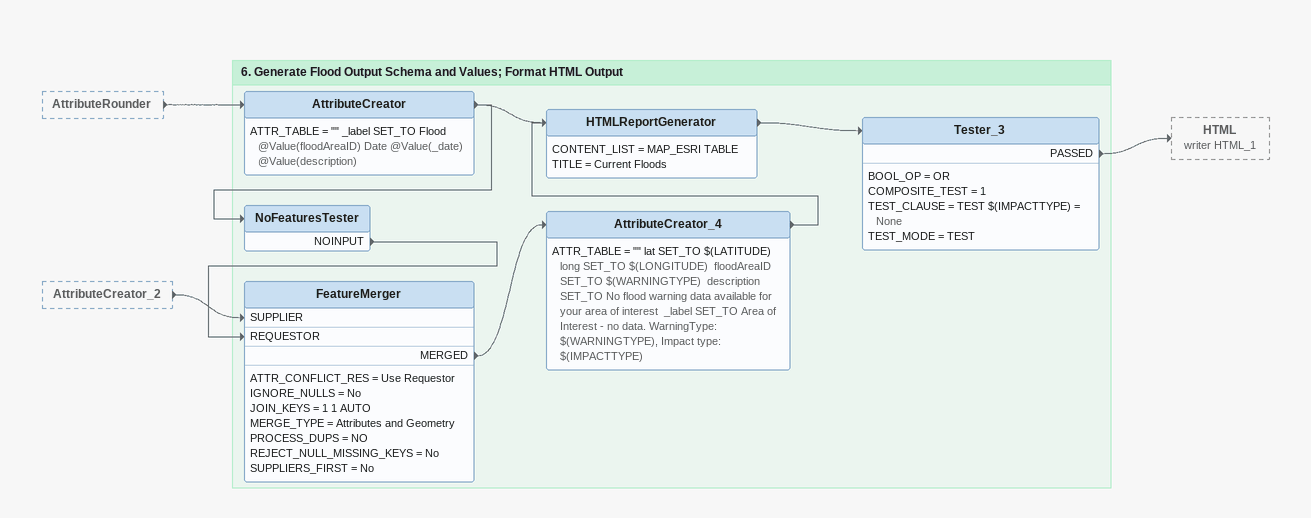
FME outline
AttributeRounder [outside]
    -> AttributeCreator
AttributeCreator_2 [outside]
    -> FeatureMerger [SUPPLIER]

Bookmark: 6. Generate Flood Output Schema and Values; Format HTML Output
AttributeCreator
    ATTR_TABLE = "" _label SET_TO Flood @Value(floodAreaID) Date @Value(_date) @Value(description)
    -> HTMLReportGenerator
    -> NoFeaturesTester
NoFeaturesTester
    NOINPUT -> FeatureMerger [REQUESTOR]
FeatureMerger
    ATTR_CONFLICT_RES = Use Requestor
    IGNORE_NULLS = No
    JOIN_KEYS = 1 1 AUTO
    MERGE_TYPE = Attributes and Geometry
    PROCESS_DUPS = NO
    REJECT_NULL_MISSING_KEYS = No
    SUPPLIERS_FIRST = No
    MERGED -> AttributeCreator_4
AttributeCreator_4
    ATTR_TABLE = "" lat SET_TO $(LATITUDE)  long SET_TO $(LONGITUDE)  floodAreaID SET_TO $(WARNINGTYPE)  description SET_TO No flood warning data available for your area of interest  _label SET_TO Area of Interest - no data. WarningType: $(WARNINGTYPE), Impact type: $(IMPACTTYPE)
    -> HTMLReportGenerator
HTMLReportGenerator
    CONTENT_LIST = MAP_ESRI TABLE
    TITLE = Current Floods
    -> Tester_3
Tester_3
    BOOL_OP = OR
    COMPOSITE_TEST = 1
    TEST_CLAUSE = TEST $(IMPACTTYPE) = None
    TEST_MODE = TEST
    PASSED -> HTML (writer HTML_1)
